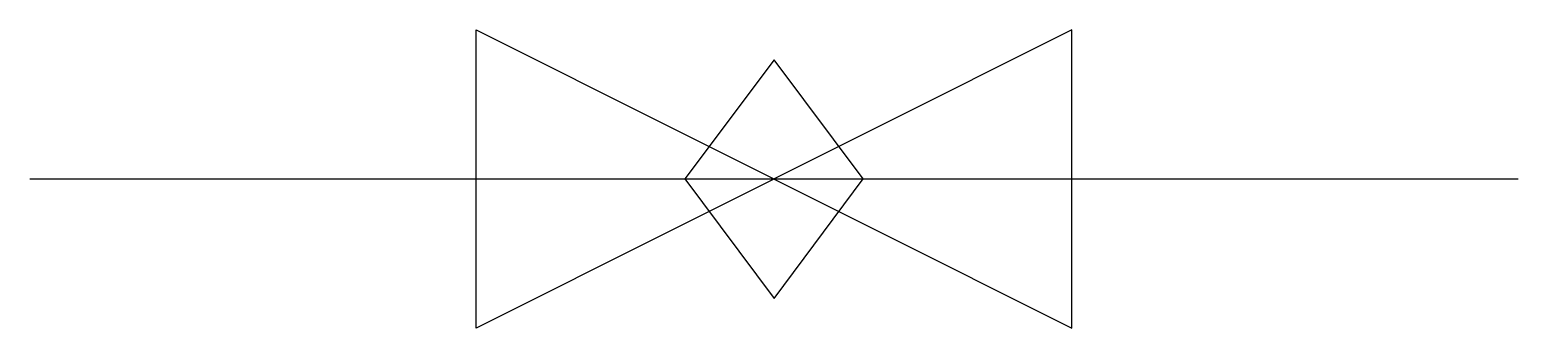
# Model space of a CAD drawing. Extents: x 2.8 to 16, y -4.1 to -1.5.
import ezdxf

# ---------------------------------------------------------------- set-up
doc = ezdxf.new("R2010")
doc.units = 0
doc.layers.add('DEFAULT_255_2_778', color=255, linetype='CONTINUOUS')

msp = doc.modelspace()

# ---------------------------------------------------------------- linework, layer by layer
at = {"layer": 'DEFAULT_255_2_778'}
for p, q in [((12.039, -1.455), (6.747, -4.101)), ((6.747, -4.101), (6.747, -1.455)), ((6.747, -1.455), (12.039, -4.101)), ((12.039, -4.101), (12.039, -1.455)), ((9.393, -1.72), (8.599, -2.778)), ((10.186, -2.778), (9.393, -1.72)), ((2.778, -2.778), (16.007, -2.778)), ((8.599, -2.778), (9.393, -3.837)), ((9.393, -3.837), (10.186, -2.778))]:
    msp.add_line(p, q, dxfattribs=at)

doc.saveas('drawing.dxf')
